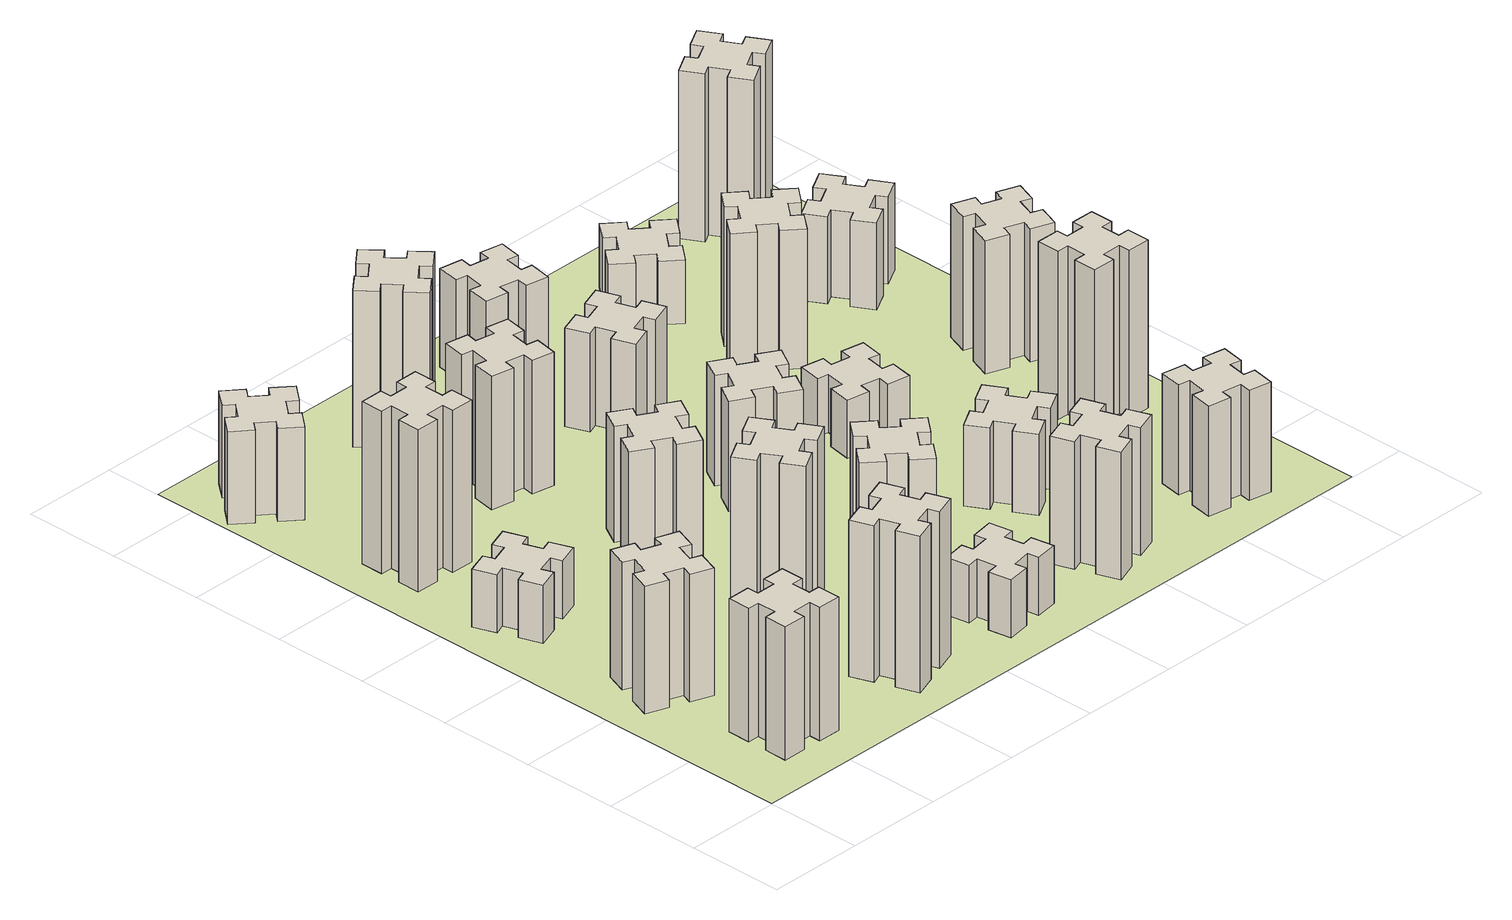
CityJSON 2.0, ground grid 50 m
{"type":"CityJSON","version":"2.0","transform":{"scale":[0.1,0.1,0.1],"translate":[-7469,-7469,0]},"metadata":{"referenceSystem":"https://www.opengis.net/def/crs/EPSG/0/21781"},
"CityObjects":{
"building1":{"type":"Building","attributes":{"class":"1000","function":"1000","usage":"1000","yearOfConstruction":2016,"roofType":"1000","measuredHeight":69,"storeysAboveGround":30,"storeysBelowGround":0},"geometry":[{"type":"Solid","lod":"1","boundaries":[[[[0,1,2,3,4,5,6,7,8,9,10,11,12,13,14,15,16,17,18,19]],[[17,16,20,21]],[[16,15,22,20]],[[15,14,23,22]],[[14,13,24,23]],[[13,12,25,24]],[[12,11,26,25]],[[11,10,27,26]],[[10,9,28,27]],[[9,8,29,28]],[[8,7,30,29]],[[7,6,31,30]],[[6,5,32,31]],[[5,4,33,32]],[[4,3,34,33]],[[3,2,35,34]],[[2,1,36,35]],[[1,0,37,36]],[[0,19,38,37]],[[19,18,39,38]],[[18,17,21,39]],[[24,25,26,27,28,29,30,31,32,33,34,35,36,37,38,39,21,20,22,23]]]]}]},
"building2":{"type":"Building","attributes":{"class":"1000","function":"1000","usage":"1000","yearOfConstruction":2016,"roofType":"1000","measuredHeight":66,"storeysAboveGround":30,"storeysBelowGround":0},"geometry":[{"type":"Solid","lod":"1","boundaries":[[[[40,41,42,43,44,45,46,47,48,49,50,51,52,53,54,55,56,57,58,59]],[[57,56,60,61]],[[56,55,62,60]],[[55,54,63,62]],[[54,53,64,63]],[[53,52,65,64]],[[52,51,66,65]],[[51,50,67,66]],[[50,49,68,67]],[[49,48,69,68]],[[48,47,70,69]],[[47,46,71,70]],[[46,45,72,71]],[[45,44,73,72]],[[44,43,74,73]],[[43,42,75,74]],[[42,41,76,75]],[[41,40,77,76]],[[40,59,78,77]],[[59,58,79,78]],[[58,57,61,79]],[[64,65,66,67,68,69,70,71,72,73,74,75,76,77,78,79,61,60,62,63]]]]}]},
"building3":{"type":"Building","attributes":{"class":"1000","function":"1000","usage":"1000","yearOfConstruction":2016,"roofType":"1000","measuredHeight":30,"storeysAboveGround":30,"storeysBelowGround":0},"geometry":[{"type":"Solid","lod":"1","boundaries":[[[[80,81,82,83,84,85,86,87,88,89,90,91,92,93,94,95,96,97,98,99]],[[97,96,100,101]],[[96,95,102,100]],[[95,94,103,102]],[[94,93,104,103]],[[93,92,105,104]],[[92,91,106,105]],[[91,90,107,106]],[[90,89,108,107]],[[89,88,109,108]],[[88,87,110,109]],[[87,86,111,110]],[[86,85,112,111]],[[85,84,113,112]],[[84,83,114,113]],[[83,82,115,114]],[[82,81,116,115]],[[81,80,117,116]],[[80,99,118,117]],[[99,98,119,118]],[[98,97,101,119]],[[104,105,106,107,108,109,110,111,112,113,114,115,116,117,118,119,101,100,102,103]]]]}]},
"building4":{"type":"Building","attributes":{"class":"1000","function":"1000","usage":"1000","yearOfConstruction":2016,"roofType":"1000","measuredHeight":84,"storeysAboveGround":30,"storeysBelowGround":0},"geometry":[{"type":"Solid","lod":"1","boundaries":[[[[120,121,122,123,124,125,126,127,128,129,130,131,132,133,134,135,136,137,138,139]],[[137,136,140,141]],[[136,135,142,140]],[[135,134,143,142]],[[134,133,144,143]],[[133,132,145,144]],[[132,131,146,145]],[[131,130,147,146]],[[130,129,148,147]],[[129,128,149,148]],[[128,127,150,149]],[[127,126,151,150]],[[126,125,152,151]],[[125,124,153,152]],[[124,123,154,153]],[[123,122,155,154]],[[122,121,156,155]],[[121,120,157,156]],[[120,139,158,157]],[[139,138,159,158]],[[138,137,141,159]],[[144,145,146,147,148,149,150,151,152,153,154,155,156,157,158,159,141,140,142,143]]]]}]},
"building5":{"type":"Building","attributes":{"class":"1000","function":"1000","usage":"1000","yearOfConstruction":2016,"roofType":"1000","measuredHeight":48,"storeysAboveGround":30,"storeysBelowGround":0},"geometry":[{"type":"Solid","lod":"1","boundaries":[[[[160,161,162,163,164,165,166,167,168,169,170,171,172,173,174,175,176,177,178,179]],[[177,176,180,181]],[[176,175,182,180]],[[175,174,183,182]],[[174,173,184,183]],[[173,172,185,184]],[[172,171,186,185]],[[171,170,187,186]],[[170,169,188,187]],[[169,168,189,188]],[[168,167,190,189]],[[167,166,191,190]],[[166,165,192,191]],[[165,164,193,192]],[[164,163,194,193]],[[163,162,195,194]],[[162,161,196,195]],[[161,160,197,196]],[[160,179,198,197]],[[179,178,199,198]],[[178,177,181,199]],[[184,185,186,187,188,189,190,191,192,193,194,195,196,197,198,199,181,180,182,183]]]]}]},
"building6":{"type":"Building","attributes":{"class":"1000","function":"1000","usage":"1000","yearOfConstruction":2016,"roofType":"1000","measuredHeight":81,"storeysAboveGround":30,"storeysBelowGround":0},"geometry":[{"type":"Solid","lod":"1","boundaries":[[[[200,201,202,203,204,205,206,207,208,209,210,211,212,213,214,215,216,217,218,219]],[[217,216,220,221]],[[216,215,222,220]],[[215,214,223,222]],[[214,213,224,223]],[[213,212,225,224]],[[212,211,226,225]],[[211,210,227,226]],[[210,209,228,227]],[[209,208,229,228]],[[208,207,230,229]],[[207,206,231,230]],[[206,205,232,231]],[[205,204,233,232]],[[204,203,234,233]],[[203,202,235,234]],[[202,201,236,235]],[[201,200,237,236]],[[200,219,238,237]],[[219,218,239,238]],[[218,217,221,239]],[[224,225,226,227,228,229,230,231,232,233,234,235,236,237,238,239,221,220,222,223]]]]}]},
"building7":{"type":"Building","attributes":{"class":"1000","function":"1000","usage":"1000","yearOfConstruction":2016,"roofType":"1000","measuredHeight":84,"storeysAboveGround":30,"storeysBelowGround":0},"geometry":[{"type":"Solid","lod":"1","boundaries":[[[[240,241,242,243,244,245,246,247,248,249,250,251,252,253,254,255,256,257,258,259]],[[257,256,260,261]],[[256,255,262,260]],[[255,254,263,262]],[[254,253,264,263]],[[253,252,265,264]],[[252,251,266,265]],[[251,250,267,266]],[[250,249,268,267]],[[249,248,269,268]],[[248,247,270,269]],[[247,246,271,270]],[[246,245,272,271]],[[245,244,273,272]],[[244,243,274,273]],[[243,242,275,274]],[[242,241,276,275]],[[241,240,277,276]],[[240,259,278,277]],[[259,258,279,278]],[[258,257,261,279]],[[264,265,266,267,268,269,270,271,272,273,274,275,276,277,278,279,261,260,262,263]]]]}]},
"building8":{"type":"Building","attributes":{"class":"1000","function":"1000","usage":"1000","yearOfConstruction":2016,"roofType":"1000","measuredHeight":60,"storeysAboveGround":30,"storeysBelowGround":0},"geometry":[{"type":"Solid","lod":"1","boundaries":[[[[280,281,282,283,284,285,286,287,288,289,290,291,292,293,294,295,296,297,298,299]],[[297,296,300,301]],[[296,295,302,300]],[[295,294,303,302]],[[294,293,304,303]],[[293,292,305,304]],[[292,291,306,305]],[[291,290,307,306]],[[290,289,308,307]],[[289,288,309,308]],[[288,287,310,309]],[[287,286,311,310]],[[286,285,312,311]],[[285,284,313,312]],[[284,283,314,313]],[[283,282,315,314]],[[282,281,316,315]],[[281,280,317,316]],[[280,299,318,317]],[[299,298,319,318]],[[298,297,301,319]],[[304,305,306,307,308,309,310,311,312,313,314,315,316,317,318,319,301,300,302,303]]]]}]},
"building9":{"type":"Building","attributes":{"class":"1000","function":"1000","usage":"1000","yearOfConstruction":2016,"roofType":"1000","measuredHeight":69,"storeysAboveGround":30,"storeysBelowGround":0},"geometry":[{"type":"Solid","lod":"1","boundaries":[[[[320,321,322,323,324,325,326,327,328,329,330,331,332,333,334,335,336,337,338,339]],[[337,336,340,341]],[[336,335,342,340]],[[335,334,343,342]],[[334,333,344,343]],[[333,332,345,344]],[[332,331,346,345]],[[331,330,347,346]],[[330,329,348,347]],[[329,328,349,348]],[[328,327,350,349]],[[327,326,351,350]],[[326,325,352,351]],[[325,324,353,352]],[[324,323,354,353]],[[323,322,355,354]],[[322,321,356,355]],[[321,320,357,356]],[[320,339,358,357]],[[339,338,359,358]],[[338,337,341,359]],[[344,345,346,347,348,349,350,351,352,353,354,355,356,357,358,359,341,340,342,343]]]]}]},
"building10":{"type":"Building","attributes":{"class":"1000","function":"1000","usage":"1000","yearOfConstruction":2016,"roofType":"1000","measuredHeight":30,"storeysAboveGround":30,"storeysBelowGround":0},"geometry":[{"type":"Solid","lod":"1","boundaries":[[[[360,361,362,363,364,365,366,367,368,369,370,371,372,373,374,375,376,377,378,379]],[[377,376,380,381]],[[376,375,382,380]],[[375,374,383,382]],[[374,373,384,383]],[[373,372,385,384]],[[372,371,386,385]],[[371,370,387,386]],[[370,369,388,387]],[[369,368,389,388]],[[368,367,390,389]],[[367,366,391,390]],[[366,365,392,391]],[[365,364,393,392]],[[364,363,394,393]],[[363,362,395,394]],[[362,361,396,395]],[[361,360,397,396]],[[360,379,398,397]],[[379,378,399,398]],[[378,377,381,399]],[[384,385,386,387,388,389,390,391,392,393,394,395,396,397,398,399,381,380,382,383]]]]}]},
"building11":{"type":"Building","attributes":{"class":"1000","function":"1000","usage":"1000","yearOfConstruction":2016,"roofType":"1000","measuredHeight":81,"storeysAboveGround":30,"storeysBelowGround":0},"geometry":[{"type":"Solid","lod":"1","boundaries":[[[[400,401,402,403,404,405,406,407,408,409,410,411,412,413,414,415,416,417,418,419]],[[417,416,420,421]],[[416,415,422,420]],[[415,414,423,422]],[[414,413,424,423]],[[413,412,425,424]],[[412,411,426,425]],[[411,410,427,426]],[[410,409,428,427]],[[409,408,429,428]],[[408,407,430,429]],[[407,406,431,430]],[[406,405,432,431]],[[405,404,433,432]],[[404,403,434,433]],[[403,402,435,434]],[[402,401,436,435]],[[401,400,437,436]],[[400,419,438,437]],[[419,418,439,438]],[[418,417,421,439]],[[424,425,426,427,428,429,430,431,432,433,434,435,436,437,438,439,421,420,422,423]]]]}]},
"building12":{"type":"Building","attributes":{"class":"1000","function":"1000","usage":"1000","yearOfConstruction":2016,"roofType":"1000","measuredHeight":51,"storeysAboveGround":30,"storeysBelowGround":0},"geometry":[{"type":"Solid","lod":"1","boundaries":[[[[440,441,442,443,444,445,446,447,448,449,450,451,452,453,454,455,456,457,458,459]],[[457,456,460,461]],[[456,455,462,460]],[[455,454,463,462]],[[454,453,464,463]],[[453,452,465,464]],[[452,451,466,465]],[[451,450,467,466]],[[450,449,468,467]],[[449,448,469,468]],[[448,447,470,469]],[[447,446,471,470]],[[446,445,472,471]],[[445,444,473,472]],[[444,443,474,473]],[[443,442,475,474]],[[442,441,476,475]],[[441,440,477,476]],[[440,459,478,477]],[[459,458,479,478]],[[458,457,461,479]],[[464,465,466,467,468,469,470,471,472,473,474,475,476,477,478,479,461,460,462,463]]]]}]},
"building13":{"type":"Building","attributes":{"class":"1000","function":"1000","usage":"1000","yearOfConstruction":2016,"roofType":"1000","measuredHeight":57,"storeysAboveGround":30,"storeysBelowGround":0},"geometry":[{"type":"Solid","lod":"1","boundaries":[[[[480,481,482,483,484,485,486,487,488,489,490,491,492,493,494,495,496,497,498,499]],[[497,496,500,501]],[[496,495,502,500]],[[495,494,503,502]],[[494,493,504,503]],[[493,492,505,504]],[[492,491,506,505]],[[491,490,507,506]],[[490,489,508,507]],[[489,488,509,508]],[[488,487,510,509]],[[487,486,511,510]],[[486,485,512,511]],[[485,484,513,512]],[[484,483,514,513]],[[483,482,515,514]],[[482,481,516,515]],[[481,480,517,516]],[[480,499,518,517]],[[499,498,519,518]],[[498,497,501,519]],[[504,505,506,507,508,509,510,511,512,513,514,515,516,517,518,519,501,500,502,503]]]]}]},
"building14":{"type":"Building","attributes":{"class":"1000","function":"1000","usage":"1000","yearOfConstruction":2016,"roofType":"1000","measuredHeight":66,"storeysAboveGround":30,"storeysBelowGround":0},"geometry":[{"type":"Solid","lod":"1","boundaries":[[[[520,521,522,523,524,525,526,527,528,529,530,531,532,533,534,535,536,537,538,539]],[[537,536,540,541]],[[536,535,542,540]],[[535,534,543,542]],[[534,533,544,543]],[[533,532,545,544]],[[532,531,546,545]],[[531,530,547,546]],[[530,529,548,547]],[[529,528,549,548]],[[528,527,550,549]],[[527,526,551,550]],[[526,525,552,551]],[[525,524,553,552]],[[524,523,554,553]],[[523,522,555,554]],[[522,521,556,555]],[[521,520,557,556]],[[520,539,558,557]],[[539,538,559,558]],[[538,537,541,559]],[[544,545,546,547,548,549,550,551,552,553,554,555,556,557,558,559,541,540,542,543]]]]}]},
"building15":{"type":"Building","attributes":{"class":"1000","function":"1000","usage":"1000","yearOfConstruction":2016,"roofType":"1000","measuredHeight":51,"storeysAboveGround":30,"storeysBelowGround":0},"geometry":[{"type":"Solid","lod":"1","boundaries":[[[[560,561,562,563,564,565,566,567,568,569,570,571,572,573,574,575,576,577,578,579]],[[577,576,580,581]],[[576,575,582,580]],[[575,574,583,582]],[[574,573,584,583]],[[573,572,585,584]],[[572,571,586,585]],[[571,570,587,586]],[[570,569,588,587]],[[569,568,589,588]],[[568,567,590,589]],[[567,566,591,590]],[[566,565,592,591]],[[565,564,593,592]],[[564,563,594,593]],[[563,562,595,594]],[[562,561,596,595]],[[561,560,597,596]],[[560,579,598,597]],[[579,578,599,598]],[[578,577,581,599]],[[584,585,586,587,588,589,590,591,592,593,594,595,596,597,598,599,581,580,582,583]]]]}]},
"building16":{"type":"Building","attributes":{"class":"1000","function":"1000","usage":"1000","yearOfConstruction":2016,"roofType":"1000","measuredHeight":51,"storeysAboveGround":30,"storeysBelowGround":0},"geometry":[{"type":"Solid","lod":"1","boundaries":[[[[600,601,602,603,604,605,606,607,608,609,610,611,612,613,614,615,616,617,618,619]],[[617,616,620,621]],[[616,615,622,620]],[[615,614,623,622]],[[614,613,624,623]],[[613,612,625,624]],[[612,611,626,625]],[[611,610,627,626]],[[610,609,628,627]],[[609,608,629,628]],[[608,607,630,629]],[[607,606,631,630]],[[606,605,632,631]],[[605,604,633,632]],[[604,603,634,633]],[[603,602,635,634]],[[602,601,636,635]],[[601,600,637,636]],[[600,619,638,637]],[[619,618,639,638]],[[618,617,621,639]],[[624,625,626,627,628,629,630,631,632,633,634,635,636,637,638,639,621,620,622,623]]]]}]},
"building17":{"type":"Building","attributes":{"class":"1000","function":"1000","usage":"1000","yearOfConstruction":2016,"roofType":"1000","measuredHeight":42,"storeysAboveGround":30,"storeysBelowGround":0},"geometry":[{"type":"Solid","lod":"1","boundaries":[[[[640,641,642,643,644,645,646,647,648,649,650,651,652,653,654,655,656,657,658,659]],[[657,656,660,661]],[[656,655,662,660]],[[655,654,663,662]],[[654,653,664,663]],[[653,652,665,664]],[[652,651,666,665]],[[651,650,667,666]],[[650,649,668,667]],[[649,648,669,668]],[[648,647,670,669]],[[647,646,671,670]],[[646,645,672,671]],[[645,644,673,672]],[[644,643,674,673]],[[643,642,675,674]],[[642,641,676,675]],[[641,640,677,676]],[[640,659,678,677]],[[659,658,679,678]],[[658,657,661,679]],[[664,665,666,667,668,669,670,671,672,673,674,675,676,677,678,679,661,660,662,663]]]]}]},
"building18":{"type":"Building","attributes":{"class":"1000","function":"1000","usage":"1000","yearOfConstruction":2016,"roofType":"1000","measuredHeight":30,"storeysAboveGround":30,"storeysBelowGround":0},"geometry":[{"type":"Solid","lod":"1","boundaries":[[[[680,681,682,683,684,685,686,687,688,689,690,691,692,693,694,695,696,697,698,699]],[[697,696,700,701]],[[696,695,702,700]],[[695,694,703,702]],[[694,693,704,703]],[[693,692,705,704]],[[692,691,706,705]],[[691,690,707,706]],[[690,689,708,707]],[[689,688,709,708]],[[688,687,710,709]],[[687,686,711,710]],[[686,685,712,711]],[[685,684,713,712]],[[684,683,714,713]],[[683,682,715,714]],[[682,681,716,715]],[[681,680,717,716]],[[680,699,718,717]],[[699,698,719,718]],[[698,697,701,719]],[[704,705,706,707,708,709,710,711,712,713,714,715,716,717,718,719,701,700,702,703]]]]}]},
"building19":{"type":"Building","attributes":{"class":"1000","function":"1000","usage":"1000","yearOfConstruction":2016,"roofType":"1000","measuredHeight":57,"storeysAboveGround":30,"storeysBelowGround":0},"geometry":[{"type":"Solid","lod":"1","boundaries":[[[[720,721,722,723,724,725,726,727,728,729,730,731,732,733,734,735,736,737,738,739]],[[737,736,740,741]],[[736,735,742,740]],[[735,734,743,742]],[[734,733,744,743]],[[733,732,745,744]],[[732,731,746,745]],[[731,730,747,746]],[[730,729,748,747]],[[729,728,749,748]],[[728,727,750,749]],[[727,726,751,750]],[[726,725,752,751]],[[725,724,753,752]],[[724,723,754,753]],[[723,722,755,754]],[[722,721,756,755]],[[721,720,757,756]],[[720,739,758,757]],[[739,738,759,758]],[[738,737,741,759]],[[744,745,746,747,748,749,750,751,752,753,754,755,756,757,758,759,741,740,742,743]]]]}]},
"building20":{"type":"Building","attributes":{"class":"1000","function":"1000","usage":"1000","yearOfConstruction":2016,"roofType":"1000","measuredHeight":72,"storeysAboveGround":30,"storeysBelowGround":0},"geometry":[{"type":"Solid","lod":"1","boundaries":[[[[760,761,762,763,764,765,766,767,768,769,770,771,772,773,774,775,776,777,778,779]],[[777,776,780,781]],[[776,775,782,780]],[[775,774,783,782]],[[774,773,784,783]],[[773,772,785,784]],[[772,771,786,785]],[[771,770,787,786]],[[770,769,788,787]],[[769,768,789,788]],[[768,767,790,789]],[[767,766,791,790]],[[766,765,792,791]],[[765,764,793,792]],[[764,763,794,793]],[[763,762,795,794]],[[762,761,796,795]],[[761,760,797,796]],[[760,779,798,797]],[[779,778,799,798]],[[778,777,781,799]],[[784,785,786,787,788,789,790,791,792,793,794,795,796,797,798,799,781,780,782,783]]]]}]},
"building21":{"type":"Building","attributes":{"class":"1000","function":"1000","usage":"1000","yearOfConstruction":2016,"roofType":"1000","measuredHeight":33,"storeysAboveGround":30,"storeysBelowGround":0},"geometry":[{"type":"Solid","lod":"1","boundaries":[[[[800,801,802,803,804,805,806,807,808,809,810,811,812,813,814,815,816,817,818,819]],[[817,816,820,821]],[[816,815,822,820]],[[815,814,823,822]],[[814,813,824,823]],[[813,812,825,824]],[[812,811,826,825]],[[811,810,827,826]],[[810,809,828,827]],[[809,808,829,828]],[[808,807,830,829]],[[807,806,831,830]],[[806,805,832,831]],[[805,804,833,832]],[[804,803,834,833]],[[803,802,835,834]],[[802,801,836,835]],[[801,800,837,836]],[[800,819,838,837]],[[819,818,839,838]],[[818,817,821,839]],[[824,825,826,827,828,829,830,831,832,833,834,835,836,837,838,839,821,820,822,823]]]]}]},
"building22":{"type":"Building","attributes":{"class":"1000","function":"1000","usage":"1000","yearOfConstruction":2016,"roofType":"1000","measuredHeight":87,"storeysAboveGround":30,"storeysBelowGround":0},"geometry":[{"type":"Solid","lod":"1","boundaries":[[[[840,841,842,843,844,845,846,847,848,849,850,851,852,853,854,855,856,857,858,859]],[[857,856,860,861]],[[856,855,862,860]],[[855,854,863,862]],[[854,853,864,863]],[[853,852,865,864]],[[852,851,866,865]],[[851,850,867,866]],[[850,849,868,867]],[[849,848,869,868]],[[848,847,870,869]],[[847,846,871,870]],[[846,845,872,871]],[[845,844,873,872]],[[844,843,874,873]],[[843,842,875,874]],[[842,841,876,875]],[[841,840,877,876]],[[840,859,878,877]],[[859,858,879,878]],[[858,857,861,879]],[[864,865,866,867,868,869,870,871,872,873,874,875,876,877,878,879,861,860,862,863]]]]}]},
"building23":{"type":"Building","attributes":{"class":"1000","function":"1000","usage":"1000","yearOfConstruction":2016,"roofType":"1000","measuredHeight":69,"storeysAboveGround":30,"storeysBelowGround":0},"geometry":[{"type":"Solid","lod":"1","boundaries":[[[[880,881,882,883,884,885,886,887,888,889,890,891,892,893,894,895,896,897,898,899]],[[897,896,900,901]],[[896,895,902,900]],[[895,894,903,902]],[[894,893,904,903]],[[893,892,905,904]],[[892,891,906,905]],[[891,890,907,906]],[[890,889,908,907]],[[889,888,909,908]],[[888,887,910,909]],[[887,886,911,910]],[[886,885,912,911]],[[885,884,913,912]],[[884,883,914,913]],[[883,882,915,914]],[[882,881,916,915]],[[881,880,917,916]],[[880,899,918,917]],[[899,898,919,918]],[[898,897,901,919]],[[904,905,906,907,908,909,910,911,912,913,914,915,916,917,918,919,901,900,902,903]]]]}]},
"building24":{"type":"Building","attributes":{"class":"1000","function":"1000","usage":"1000","yearOfConstruction":2016,"roofType":"1000","measuredHeight":45,"storeysAboveGround":30,"storeysBelowGround":0},"geometry":[{"type":"Solid","lod":"1","boundaries":[[[[920,921,922,923,924,925,926,927,928,929,930,931,932,933,934,935,936,937,938,939]],[[937,936,940,941]],[[936,935,942,940]],[[935,934,943,942]],[[934,933,944,943]],[[933,932,945,944]],[[932,931,946,945]],[[931,930,947,946]],[[930,929,948,947]],[[929,928,949,948]],[[928,927,950,949]],[[927,926,951,950]],[[926,925,952,951]],[[925,924,953,952]],[[924,923,954,953]],[[923,922,955,954]],[[922,921,956,955]],[[921,920,957,956]],[[920,939,958,957]],[[939,938,959,958]],[[938,937,941,959]],[[944,945,946,947,948,949,950,951,952,953,954,955,956,957,958,959,941,940,942,943]]]]}]},
"building25":{"type":"Building","attributes":{"class":"1000","function":"1000","usage":"1000","yearOfConstruction":2016,"roofType":"1000","measuredHeight":87,"storeysAboveGround":30,"storeysBelowGround":0},"geometry":[{"type":"Solid","lod":"1","boundaries":[[[[960,961,962,963,964,965,966,967,968,969,970,971,972,973,974,975,976,977,978,979]],[[977,976,980,981]],[[976,975,982,980]],[[975,974,983,982]],[[974,973,984,983]],[[973,972,985,984]],[[972,971,986,985]],[[971,970,987,986]],[[970,969,988,987]],[[969,968,989,988]],[[968,967,990,989]],[[967,966,991,990]],[[966,965,992,991]],[[965,964,993,992]],[[964,963,994,993]],[[963,962,995,994]],[[962,961,996,995]],[[961,960,997,996]],[[960,979,998,997]],[[979,978,999,998]],[[978,977,981,999]],[[984,985,986,987,988,989,990,991,992,993,994,995,996,997,998,999,981,980,982,983]]]]}]},
"landuse1":{"type":"LandUse","attributes":{"name":"plot1","function":"1010"},"geometry":[{"type":"MultiSurface","lod":"1","boundaries":[[[1000,1001,1002,1003]]]}]}
},
"vertices":[
[425,265,0],[525,265,0],[525,205,0],[645,205,0],[645,325,0],[585,325,0],[585,425,0],[645,425,0],[645,545,0],[525,545,0],[525,485,0],[425,485,0],[425,545,0],[305,545,0],[305,425,0],[365,425,0],[365,325,0],[305,325,0],[305,205,0],[425,205,0],[365,325,690],[305,325,690],[365,425,690],[305,425,690],[305,545,690],[425,545,690],[425,485,690],[525,485,690],[525,545,690],[645,545,690],[645,425,690],[585,425,690],[585,325,690],[645,325,690],[645,205,690],[525,205,690],[525,265,690],[425,265,690],[425,205,690],[305,205,690],
[289,1100,0],[255,1006,0],[199,1027,0],[157,914,0],[270,873,0],[291,929,0],[385,895,0],[364,839,0],[477,797,0],[518,910,0],[462,931,0],[496,1025,0],[552,1004,0],[593,1117,0],[480,1158,0],[460,1102,0],[366,1136,0],[387,1192,0],[274,1233,0],[233,1120,0],[366,1136,660],[387,1192,660],[460,1102,660],[480,1158,660],[593,1117,660],[552,1004,660],[496,1025,660],[462,931,660],[518,910,660],[477,797,660],[364,839,660],[385,895,660],[291,929,660],[270,873,660],[157,914,660],[199,1027,660],[255,1006,660],[289,1100,660],[233,1120,660],[274,1233,660],
[366,1735,0],[460,1769,0],[480,1713,0],[593,1754,0],[552,1867,0],[496,1846,0],[462,1940,0],[518,1960,0],[477,2073,0],[364,2032,0],[385,1976,0],[291,1942,0],[270,1998,0],[157,1957,0],[199,1844,0],[255,1865,0],[289,1771,0],[233,1750,0],[274,1637,0],[387,1679,0],[289,1771,300],[233,1750,300],[255,1865,300],[199,1844,300],[157,1957,300],[270,1998,300],[291,1942,300],[385,1976,300],[364,2032,300],[477,2073,300],[518,1960,300],[462,1940,300],[496,1846,300],[552,1867,300],[593,1754,300],[480,1713,300],[460,1769,300],[366,1735,300],[387,1679,300],[274,1637,300],
[325,2385,0],[425,2385,0],[425,2325,0],[545,2325,0],[545,2445,0],[485,2445,0],[485,2545,0],[545,2545,0],[545,2665,0],[425,2665,0],[425,2605,0],[325,2605,0],[325,2665,0],[205,2665,0],[205,2545,0],[265,2545,0],[265,2445,0],[205,2445,0],[205,2325,0],[325,2325,0],[265,2445,840],[205,2445,840],[265,2545,840],[205,2545,840],[205,2665,840],[325,2665,840],[325,2605,840],[425,2605,840],[425,2665,840],[545,2665,840],[545,2545,840],[485,2545,840],[485,2445,840],[545,2445,840],[545,2325,840],[425,2325,840],[425,2385,840],[325,2385,840],[325,2325,840],[205,2325,840],
[384,3387,0],[308,3452,0],[346,3498,0],[254,3575,0],[177,3483,0],[223,3444,0],[159,3368,0],[113,3406,0],[36,3314,0],[128,3237,0],[166,3283,0],[243,3219,0],[204,3173,0],[296,3096,0],[373,3188,0],[327,3226,0],[392,3303,0],[438,3264,0],[515,3356,0],[423,3433,0],[392,3303,480],[438,3264,480],[327,3226,480],[373,3188,480],[296,3096,480],[204,3173,480],[243,3219,480],[166,3283,480],[128,3237,480],[36,3314,480],[113,3406,480],[159,3368,480],[223,3444,480],[177,3483,480],[254,3575,480],[346,3498,480],[308,3452,480],[384,3387,480],[423,3433,480],[515,3356,480],
[1206,255,0],[1300,289,0],[1320,233,0],[1433,274,0],[1392,387,0],[1336,366,0],[1302,460,0],[1358,480,0],[1317,593,0],[1204,552,0],[1225,496,0],[1131,462,0],[1110,518,0],[997,477,0],[1039,364,0],[1095,385,0],[1129,291,0],[1073,270,0],[1114,157,0],[1227,199,0],[1129,291,810],[1073,270,810],[1095,385,810],[1039,364,810],[997,477,810],[1110,518,810],[1131,462,810],[1225,496,810],[1204,552,810],[1317,593,810],[1358,480,810],[1302,460,810],[1336,366,810],[1392,387,810],[1433,274,810],[1320,233,810],[1300,289,810],[1206,255,810],[1227,199,810],[1114,157,810],
[1204,1236,0],[1117,1186,0],[1087,1238,0],[983,1178,0],[1043,1074,0],[1095,1104,0],[1145,1017,0],[1093,987,0],[1153,883,0],[1257,943,0],[1227,995,0],[1314,1045,0],[1344,993,0],[1448,1053,0],[1388,1157,0],[1336,1127,0],[1286,1214,0],[1338,1244,0],[1278,1348,0],[1174,1288,0],[1286,1214,840],[1338,1244,840],[1336,1127,840],[1388,1157,840],[1448,1053,840],[1344,993,840],[1314,1045,840],[1227,995,840],[1257,943,840],[1153,883,840],[1093,987,840],[1145,1017,840],[1095,1104,840],[1043,1074,840],[983,1178,840],[1087,1238,840],[1117,1186,840],[1204,1236,840],[1174,1288,840],[1278,1348,840],
[1145,1954,0],[1095,1867,0],[1043,1897,0],[983,1793,0],[1087,1733,0],[1117,1785,0],[1204,1735,0],[1174,1683,0],[1278,1623,0],[1338,1727,0],[1286,1757,0],[1336,1844,0],[1388,1814,0],[1448,1918,0],[1344,1978,0],[1314,1926,0],[1227,1976,0],[1257,2028,0],[1153,2088,0],[1093,1984,0],[1227,1976,600],[1257,2028,600],[1314,1926,600],[1344,1978,600],[1448,1918,600],[1388,1814,600],[1336,1844,600],[1286,1757,600],[1338,1727,600],[1278,1623,600],[1174,1683,600],[1204,1735,600],[1117,1785,600],[1087,1733,600],[983,1793,600],[1043,1897,600],[1095,1867,600],[1145,1954,600],[1093,1984,600],[1153,2088,600],
[1016,2764,0],[998,2665,0],[939,2676,0],[918,2557,0],[1037,2537,0],[1047,2596,0],[1145,2578,0],[1135,2519,0],[1253,2498,0],[1274,2617,0],[1215,2627,0],[1232,2725,0],[1291,2715,0],[1312,2833,0],[1194,2854,0],[1184,2795,0],[1085,2812,0],[1096,2871,0],[977,2892,0],[957,2774,0],[1085,2812,690],[1096,2871,690],[1184,2795,690],[1194,2854,690],[1312,2833,690],[1291,2715,690],[1232,2725,690],[1215,2627,690],[1274,2617,690],[1253,2498,690],[1135,2519,690],[1145,2578,690],[1047,2596,690],[1037,2537,690],[918,2557,690],[939,2676,690],[998,2665,690],[1016,2764,690],[957,2774,690],[977,2892,690],
[1825,258,0],[1924,276,0],[1934,217,0],[2052,237,0],[2031,356,0],[1972,345,0],[1955,444,0],[2014,454,0],[1993,572,0],[1875,551,0],[1885,492,0],[1787,475,0],[1777,534,0],[1658,513,0],[1679,395,0],[1738,405,0],[1756,307,0],[1697,297,0],[1717,178,0],[1836,199,0],[1756,307,300],[1697,297,300],[1738,405,300],[1679,395,300],[1658,513,300],[1777,534,300],[1787,475,300],[1885,492,300],[1875,551,300],[1993,572,300],[2014,454,300],[1955,444,300],[1972,345,300],[2031,356,300],[2052,237,300],[1934,217,300],[1924,276,300],[1825,258,300],[1836,199,300],[1717,178,300],
[1083,3452,0],[1006,3387,0],[968,3433,0],[876,3356,0],[953,3264,0],[999,3303,0],[1063,3226,0],[1017,3188,0],[1094,3096,0],[1186,3173,0],[1148,3219,0],[1224,3283,0],[1263,3237,0],[1355,3314,0],[1278,3406,0],[1232,3368,0],[1167,3444,0],[1213,3483,0],[1136,3575,0],[1044,3498,0],[1167,3444,810],[1213,3483,810],[1232,3368,810],[1278,3406,810],[1355,3314,810],[1263,3237,810],[1224,3283,810],[1148,3219,810],[1186,3173,810],[1094,3096,810],[1017,3188,810],[1063,3226,810],[999,3303,810],[953,3264,810],[876,3356,810],[968,3433,810],[1006,3387,810],[1083,3452,810],[1044,3498,810],[1136,3575,810],
[1903,1224,0],[1839,1148,0],[1793,1186,0],[1716,1094,0],[1808,1017,0],[1846,1063,0],[1923,999,0],[1884,953,0],[1976,876,0],[2053,968,0],[2007,1006,0],[2072,1083,0],[2118,1044,0],[2195,1136,0],[2103,1213,0],[2064,1167,0],[1988,1232,0],[2026,1278,0],[1934,1355,0],[1857,1263,0],[1988,1232,510],[2026,1278,510],[2064,1167,510],[2103,1213,510],[2195,1136,510],[2118,1044,510],[2072,1083,510],[2007,1006,510],[2053,968,510],[1976,876,510],[1884,953,510],[1923,999,510],[1846,1063,510],[1808,1017,510],[1716,1094,510],[1793,1186,510],[1839,1148,510],[1903,1224,510],[1857,1263,510],[1934,1355,510],
[1785,1954,0],[1735,1867,0],[1683,1897,0],[1623,1793,0],[1727,1733,0],[1757,1785,0],[1844,1735,0],[1814,1683,0],[1918,1623,0],[1978,1727,0],[1926,1757,0],[1976,1844,0],[2028,1814,0],[2088,1918,0],[1984,1978,0],[1954,1926,0],[1867,1976,0],[1897,2028,0],[1793,2088,0],[1733,1984,0],[1867,1976,570],[1897,2028,570],[1954,1926,570],[1984,1978,570],[2088,1918,570],[2028,1814,570],[1976,1844,570],[1926,1757,570],[1978,1727,570],[1918,1623,570],[1814,1683,570],[1844,1735,570],[1757,1785,570],[1727,1733,570],[1623,1793,570],[1683,1897,570],[1735,1867,570],[1785,1954,570],[1733,1984,570],[1793,2088,570],
[2375,385,0],[2409,291,0],[2353,270,0],[2394,157,0],[2507,199,0],[2486,255,0],[2580,289,0],[2600,233,0],[2713,274,0],[2672,387,0],[2616,366,0],[2582,460,0],[2638,480,0],[2597,593,0],[2484,552,0],[2505,496,0],[2411,462,0],[2390,518,0],[2277,477,0],[2319,364,0],[2411,462,660],[2390,518,660],[2505,496,660],[2484,552,660],[2597,593,660],[2638,480,660],[2582,460,660],[2616,366,660],[2672,387,660],[2713,274,660],[2600,233,660],[2580,289,660],[2486,255,660],[2507,199,660],[2394,157,660],[2353,270,660],[2409,291,660],[2375,385,660],[2319,364,660],[2277,477,660],
[1735,2705,0],[1769,2611,0],[1713,2590,0],[1754,2477,0],[1867,2519,0],[1846,2575,0],[1940,2609,0],[1960,2553,0],[2073,2594,0],[2032,2707,0],[1976,2686,0],[1942,2780,0],[1998,2800,0],[1957,2913,0],[1844,2872,0],[1865,2816,0],[1771,2782,0],[1750,2838,0],[1637,2797,0],[1679,2684,0],[1771,2782,510],[1750,2838,510],[1865,2816,510],[1844,2872,510],[1957,2913,510],[1998,2800,510],[1942,2780,510],[1976,2686,510],[2032,2707,510],[2073,2594,510],[1960,2553,510],[1940,2609,510],[1846,2575,510],[1867,2519,510],[1754,2477,510],[1713,2590,510],[1769,2611,510],[1735,2705,510],[1679,2684,510],[1637,2797,510],
[1855,3267,0],[1872,3365,0],[1931,3355,0],[1952,3473,0],[1834,3494,0],[1824,3435,0],[1725,3452,0],[1736,3511,0],[1617,3532,0],[1597,3414,0],[1656,3404,0],[1638,3305,0],[1579,3316,0],[1558,3197,0],[1677,3177,0],[1687,3236,0],[1785,3218,0],[1775,3159,0],[1893,3138,0],[1914,3257,0],[1785,3218,510],[1775,3159,510],[1687,3236,510],[1677,3177,510],[1558,3197,510],[1579,3316,510],[1638,3305,510],[1656,3404,510],[1597,3414,510],[1617,3532,510],[1736,3511,510],[1725,3452,510],[1824,3435,510],[1834,3494,510],[1952,3473,510],[1931,3355,510],[1872,3365,510],[1855,3267,510],[1914,3257,510],[1893,3138,510],
[2607,895,0],[2694,945,0],[2724,893,0],[2828,953,0],[2768,1057,0],[2716,1027,0],[2666,1114,0],[2718,1144,0],[2658,1248,0],[2554,1188,0],[2584,1136,0],[2497,1086,0],[2467,1138,0],[2363,1078,0],[2423,974,0],[2475,1004,0],[2525,917,0],[2473,887,0],[2533,783,0],[2637,843,0],[2525,917,420],[2473,887,420],[2475,1004,420],[2423,974,420],[2363,1078,420],[2467,1138,420],[2497,1086,420],[2584,1136,420],[2554,1188,420],[2658,1248,420],[2718,1144,420],[2666,1114,420],[2716,1027,420],[2768,1057,420],[2828,953,420],[2724,893,420],[2694,945,420],[2607,895,420],[2637,843,420],[2533,783,420],
[2427,1756,0],[2525,1738,0],[2515,1679,0],[2633,1658,0],[2654,1777,0],[2595,1787,0],[2612,1885,0],[2671,1875,0],[2692,1993,0],[2574,2014,0],[2564,1955,0],[2465,1972,0],[2476,2031,0],[2357,2052,0],[2337,1934,0],[2396,1924,0],[2378,1825,0],[2319,1836,0],[2298,1717,0],[2417,1697,0],[2378,1825,300],[2319,1836,300],[2396,1924,300],[2337,1934,300],[2357,2052,300],[2476,2031,300],[2465,1972,300],[2564,1955,300],[2574,2014,300],[2692,1993,300],[2671,1875,300],[2612,1885,300],[2595,1787,300],[2654,1777,300],[2633,1658,300],[2515,1679,300],[2525,1738,300],[2427,1756,300],[2417,1697,300],[2298,1717,300],
[3335,307,0],[3352,405,0],[3411,395,0],[3432,513,0],[3314,534,0],[3304,475,0],[3205,492,0],[3216,551,0],[3097,572,0],[3077,454,0],[3136,444,0],[3118,345,0],[3059,356,0],[3038,237,0],[3157,217,0],[3167,276,0],[3265,258,0],[3255,199,0],[3373,178,0],[3394,297,0],[3265,258,570],[3255,199,570],[3167,276,570],[3157,217,570],[3038,237,570],[3059,356,570],[3118,345,570],[3136,444,570],[3077,454,570],[3097,572,570],[3216,551,570],[3205,492,570],[3304,475,570],[3314,534,570],[3432,513,570],[3411,395,570],[3352,405,570],[3335,307,570],[3394,297,570],[3373,178,570],
[2804,2647,0],[2728,2712,0],[2766,2758,0],[2674,2835,0],[2597,2743,0],[2643,2704,0],[2579,2628,0],[2533,2666,0],[2456,2574,0],[2548,2497,0],[2586,2543,0],[2663,2479,0],[2624,2433,0],[2716,2356,0],[2793,2448,0],[2747,2486,0],[2812,2563,0],[2858,2524,0],[2935,2616,0],[2843,2693,0],[2812,2563,720],[2858,2524,720],[2747,2486,720],[2793,2448,720],[2716,2356,720],[2624,2433,720],[2663,2479,720],[2586,2543,720],[2548,2497,720],[2456,2574,720],[2533,2666,720],[2579,2628,720],[2643,2704,720],[2597,2743,720],[2674,2835,720],[2766,2758,720],[2728,2712,720],[2804,2647,720],[2843,2693,720],[2935,2616,720],
[2543,3344,0],[2479,3268,0],[2433,3306,0],[2356,3214,0],[2448,3137,0],[2486,3183,0],[2563,3119,0],[2524,3073,0],[2616,2996,0],[2693,3088,0],[2647,3126,0],[2712,3203,0],[2758,3164,0],[2835,3256,0],[2743,3333,0],[2704,3287,0],[2628,3352,0],[2666,3398,0],[2574,3475,0],[2497,3383,0],[2628,3352,330],[2666,3398,330],[2704,3287,330],[2743,3333,330],[2835,3256,330],[2758,3164,330],[2712,3203,330],[2647,3126,330],[2693,3088,330],[2616,2996,330],[2524,3073,330],[2563,3119,330],[2486,3183,330],[2448,3137,330],[2356,3214,330],[2433,3306,330],[2479,3268,330],[2543,3344,330],[2497,3383,330],[2574,3475,330],
[3445,1165,0],[3445,1265,0],[3505,1265,0],[3505,1385,0],[3385,1385,0],[3385,1325,0],[3285,1325,0],[3285,1385,0],[3165,1385,0],[3165,1265,0],[3225,1265,0],[3225,1165,0],[3165,1165,0],[3165,1045,0],[3285,1045,0],[3285,1105,0],[3385,1105,0],[3385,1045,0],[3505,1045,0],[3505,1165,0],[3385,1105,870],[3385,1045,870],[3285,1105,870],[3285,1045,870],[3165,1045,870],[3165,1165,870],[3225,1165,870],[3225,1265,870],[3165,1265,870],[3165,1385,870],[3285,1385,870],[3285,1325,870],[3385,1325,870],[3385,1385,870],[3505,1385,870],[3505,1265,870],[3445,1265,870],[3445,1165,870],[3505,1165,870],[3505,1045,870],
[3351,1769,0],[3445,1735,0],[3424,1679,0],[3537,1637,0],[3578,1750,0],[3522,1771,0],[3556,1865,0],[3612,1844,0],[3653,1957,0],[3540,1998,0],[3520,1942,0],[3426,1976,0],[3447,2032,0],[3334,2073,0],[3293,1960,0],[3349,1940,0],[3315,1846,0],[3259,1867,0],[3217,1754,0],[3330,1713,0],[3315,1846,690],[3259,1867,690],[3349,1940,690],[3293,1960,690],[3334,2073,690],[3447,2032,690],[3426,1976,690],[3520,1942,690],[3540,1998,690],[3653,1957,690],[3612,1844,690],[3556,1865,690],[3522,1771,690],[3578,1750,690],[3537,1637,690],[3424,1679,690],[3445,1735,690],[3351,1769,690],[3330,1713,690],[3217,1754,690],
[3456,2707,0],[3406,2794,0],[3458,2824,0],[3398,2928,0],[3294,2868,0],[3324,2816,0],[3237,2766,0],[3207,2818,0],[3103,2758,0],[3163,2654,0],[3215,2684,0],[3265,2597,0],[3213,2567,0],[3273,2463,0],[3377,2523,0],[3347,2575,0],[3434,2625,0],[3464,2573,0],[3568,2633,0],[3508,2737,0],[3434,2625,450],[3464,2573,450],[3347,2575,450],[3377,2523,450],[3273,2463,450],[3213,2567,450],[3265,2597,450],[3215,2684,450],[3163,2654,450],[3103,2758,450],[3207,2818,450],[3237,2766,450],[3324,2816,450],[3294,2868,450],[3398,2928,450],[3458,2824,450],[3406,2794,450],[3456,2707,450],[3508,2737,450],[3568,2633,450],
[3456,3447,0],[3406,3534,0],[3458,3564,0],[3398,3668,0],[3294,3608,0],[3324,3556,0],[3237,3506,0],[3207,3558,0],[3103,3498,0],[3163,3394,0],[3215,3424,0],[3265,3337,0],[3213,3307,0],[3273,3203,0],[3377,3263,0],[3347,3315,0],[3434,3365,0],[3464,3313,0],[3568,3373,0],[3508,3477,0],[3434,3365,870],[3464,3313,870],[3347,3315,870],[3377,3263,870],[3273,3203,870],[3213,3307,870],[3265,3337,870],[3215,3424,870],[3163,3394,870],[3103,3498,870],[3207,3558,870],[3237,3506,870],[3324,3556,870],[3294,3608,870],[3398,3668,870],[3458,3564,870],[3406,3534,870],[3456,3447,870],[3508,3477,870],[3568,3373,870],
[5,3705,0],[3705,3705,0],[3705,5,0],[5,5,0]
]}
